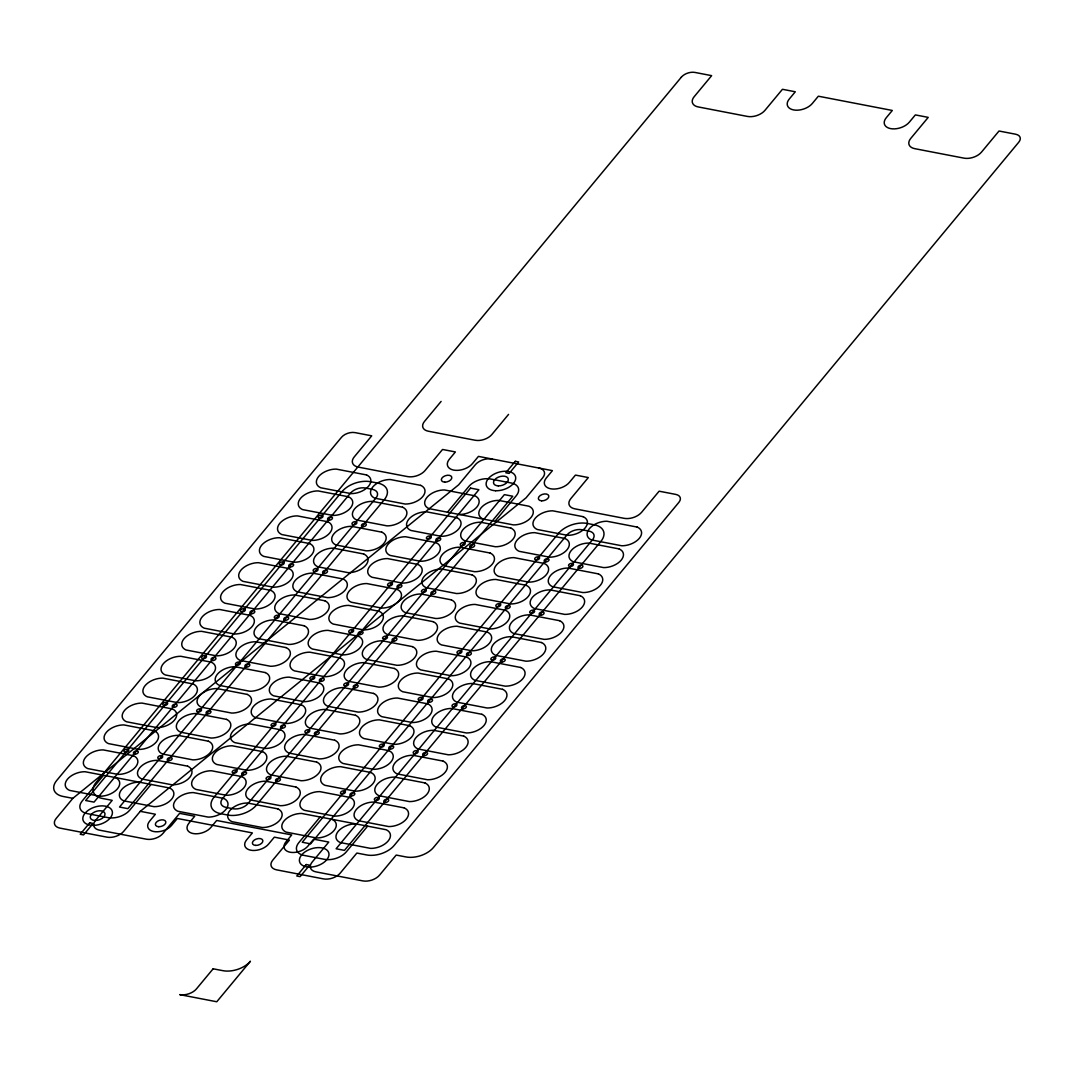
<?xml version="1.0" encoding="UTF-8"?>
<svg xmlns="http://www.w3.org/2000/svg" width="1074" height="1074" viewBox="0 0 1074 1074"><rect width="100%" height="100%" fill="white"/><g stroke="black" fill="none" stroke-linecap="round" stroke-linejoin="round"><path stroke-width="1.5" d="M491.999 459.001A12.499 7.384 -17.6 0 0 475.299 464.76L458.625 484.83L72.857 798.331L56.197 818.415A12.499 7.384 -17.6 0 0 60.063 828.135L106.93 837.156A12.499 7.384 -17.6 0 0 123.631 831.41L140.291 811.326L526.059 497.826L542.719 477.742A12.499 7.384 -17.6 0 0 538.853 468.022M103.547 775.28L82.228 800.962A16.285 9.626 -17.6 0 0 87.263 813.622L107.977 817.623A16.285 9.626 -17.6 0 0 129.753 810.118L151.058 784.436M441.105 401.421L424.445 421.491A12.499 7.384 -17.6 0 0 428.311 431.211L475.164 440.246A12.499 7.384 -17.6 0 0 491.879 434.487L508.539 414.403M447.469 512.191L468.788 486.509A16.285 9.626 -17.6 0 1 490.549 479.004L511.278 483.005A16.285 9.626 -17.6 0 1 516.299 495.664L494.993 521.346M320.106 817.005L298.8 842.687A16.285 9.626 -17.6 0 0 303.835 855.36L324.549 859.348A16.285 9.626 -17.6 0 0 346.325 851.843L367.63 826.161M72.857 798.331L63.057 796.452A20.554 12.136 -17.6 0 1 56.721 780.462L341.492 437.306A10.176 6.014 -17.6 0 1 355.091 432.621L371.738 435.829L354.245 456.906A13.13 7.746 -17.6 0 0 358.3 467.109L407.502 476.588A13.13 7.746 -17.6 0 0 425.049 470.546L442.542 449.469L455.403 451.939L449.375 459.216A14.016 8.27 -17.6 0 0 453.698 470.103A14.016 8.27 -17.6 0 0 472.412 463.646L478.454 456.383L552.412 470.64L546.371 477.903A14.016 8.27 -17.6 0 0 550.707 488.791A14.016 8.27 -17.6 0 0 569.421 482.347L575.449 475.084L588.31 477.554L570.818 498.631A13.13 7.746 -17.6 0 0 574.872 508.834L624.075 518.326A13.13 7.746 -17.6 0 0 641.621 512.271L659.114 491.194L675.761 494.402A10.176 6.014 -17.6 0 1 678.902 502.323L394.131 845.48A20.554 12.136 -17.6 0 1 366.664 854.944L356.863 853.051L340.203 873.135A12.499 7.384 -17.6 0 1 323.489 878.894L276.636 869.859A12.499 7.384 -17.6 0 1 272.769 860.14L289.43 840.069L274.34 837.156L268.594 844.07A13.344 7.88 -17.6 0 1 250.766 850.219A13.344 7.88 -17.6 0 1 246.644 839.841L252.39 832.927L177.331 818.469L171.585 825.382A13.344 7.88 -17.6 0 1 153.757 831.531A13.344 7.88 -17.6 0 1 149.635 821.154L155.381 814.24L140.291 811.326M355.789 823.879A15.492 9.156 -17.6 0 0 338.216 831.33A15.492 9.156 -17.6 0 0 340.297 842.553L370.597 848.393A15.492 9.156 -17.6 0 0 388.17 840.955A15.492 9.156 -17.6 0 0 386.103 829.719L301.646 813.448A15.492 9.156 -17.6 0 0 284.073 820.898A15.492 9.156 -17.6 0 0 286.154 832.122L316.454 837.962A15.492 9.156 -17.6 0 0 334.027 830.511A15.492 9.156 -17.6 0 0 331.96 819.287M483.152 519.064A15.492 9.156 -17.6 0 1 481.071 507.841A15.492 9.156 -17.6 0 1 498.645 500.39L528.958 506.23A15.492 9.156 -17.6 0 1 531.026 517.467A15.492 9.156 -17.6 0 1 513.453 524.904L429.009 508.633A15.492 9.156 -17.6 0 1 426.928 497.41A15.492 9.156 -17.6 0 1 444.502 489.959L474.815 495.799A15.492 9.156 -17.6 0 1 476.883 507.022A15.492 9.156 -17.6 0 1 459.31 514.473M139.217 782.154A15.492 9.156 -17.6 0 0 121.644 789.591A15.492 9.156 -17.6 0 0 123.725 800.828L154.038 806.668A15.492 9.156 -17.6 0 0 171.598 799.217A15.492 9.156 -17.6 0 0 169.531 787.994L85.074 771.723A15.492 9.156 -17.6 0 0 67.501 779.16A15.492 9.156 -17.6 0 0 69.582 790.397L99.895 796.237A15.492 9.156 -17.6 0 0 117.455 788.786A15.492 9.156 -17.6 0 0 115.388 777.563M681.386 77.127L96.056 782.463A20.554 12.136 -17.6 0 0 102.406 798.452L112.206 800.345L95.532 820.415A12.499 7.384 -17.6 0 0 99.399 830.135L146.265 839.17A12.499 7.384 -17.6 0 0 162.966 833.411L179.627 813.34L194.716 816.24L188.97 823.167A13.344 7.88 -17.6 0 0 193.092 833.531A13.344 7.88 -17.6 0 0 210.934 827.396L216.666 820.469L291.725 834.928L285.979 841.855A13.344 7.88 -17.6 0 0 290.101 852.232A13.344 7.88 -17.6 0 0 307.929 846.084L313.675 839.156L328.765 842.07L312.104 862.154A12.499 7.384 -17.6 0 0 315.971 871.873L362.837 880.895A12.499 7.384 -17.6 0 0 379.538 875.135L396.199 855.065L405.999 856.945A20.554 12.136 -17.6 0 0 433.466 847.48L1018.81 142.144A10.176 6.014 -17.6 0 0 1015.668 134.223L999.008 131.015L981.515 152.092A13.13 7.746 -17.6 0 1 963.982 158.147L914.779 148.668A13.13 7.746 -17.6 0 1 910.725 138.452L928.218 117.375L915.357 114.905L909.329 122.168A14.016 8.27 -17.6 0 1 890.601 128.612A14.016 8.27 -17.6 0 1 886.278 117.724L892.306 110.461L818.348 96.204L812.32 103.48A14.016 8.27 -17.6 0 1 793.592 109.924A14.016 8.27 -17.6 0 1 789.269 99.036L795.297 91.773L782.449 89.29L764.943 110.367A13.13 7.746 -17.6 0 1 747.41 116.422L698.207 106.93A13.13 7.746 -17.6 0 1 694.153 96.727L711.646 75.65L694.999 72.441A10.176 6.014 -17.6 0 0 681.386 77.127M342.056 491.556L85.665 800.519L94.042 802.13L350.433 493.167A11.196 6.619 -17.6 0 1 365.402 488.012L372.463 489.368A11.196 6.619 -17.6 0 1 375.927 498.081L119.523 807.044L127.9 808.655L384.291 499.692A21.386 12.633 -17.6 0 0 377.699 483.072L370.624 481.716A21.386 12.633 -17.6 0 0 342.056 491.556M89.719 822.805L80.201 834.27L83.557 834.914L93.062 823.449L89.719 822.805M470.533 488.106L214.129 797.056A21.386 12.633 -17.6 0 0 220.734 813.689L227.795 815.045A21.386 12.633 -17.6 0 0 256.364 805.205L512.768 496.242L504.391 494.631L247.987 803.58A11.196 6.619 -17.6 0 1 233.031 808.749L225.956 807.38A11.196 6.619 -17.6 0 1 222.506 798.68L478.897 489.717L470.533 488.106M515.305 461.31L505.8 472.775L509.143 473.419L518.661 461.954L515.305 461.31M558.628 533.281L302.237 842.244L310.601 843.855L567.005 534.892A11.196 6.619 -17.6 0 1 581.974 529.737L589.035 531.106A11.196 6.619 -17.6 0 1 592.486 539.806L336.095 848.769L344.472 850.38L600.863 541.417A21.386 12.633 -17.6 0 0 594.258 524.797L587.196 523.441A21.386 12.633 -17.6 0 0 558.628 533.281M213.135 968.802L196.475 988.872A12.499 7.384 -17.6 0 1 179.774 994.631L216.773 1001.76L250.417 961.217A20.554 12.136 -17.6 0 1 222.936 970.681L213.135 968.802M306.291 864.543L296.773 875.995L300.116 876.639L309.634 865.188L306.291 864.543M366.529 474.936L336.216 469.096A15.492 9.156 -17.6 0 0 318.642 476.534A15.492 9.156 -17.6 0 0 320.723 487.771L351.023 493.61A15.492 9.156 -17.6 0 0 368.597 486.16A15.492 9.156 -17.6 0 0 366.529 474.936M420.672 485.367L390.359 479.528A15.492 9.156 -17.6 0 0 372.785 486.965A15.492 9.156 -17.6 0 0 374.866 498.202L405.167 504.042A15.492 9.156 -17.6 0 0 422.74 496.591A15.492 9.156 -17.6 0 0 420.672 485.367M583.088 516.661L552.788 510.821A15.492 9.156 -17.6 0 0 535.214 518.272A15.492 9.156 -17.6 0 0 537.295 529.495L567.596 535.335A15.492 9.156 -17.6 0 0 585.169 527.898A15.492 9.156 -17.6 0 0 583.088 516.661M637.231 527.092L606.931 521.252A15.492 9.156 -17.6 0 0 589.357 528.703A15.492 9.156 -17.6 0 0 591.438 539.927L621.739 545.767A15.492 9.156 -17.6 0 0 639.312 538.329A15.492 9.156 -17.6 0 0 637.231 527.092M348.419 496.765L318.105 490.925A15.492 9.156 -17.6 0 0 300.532 498.363A15.492 9.156 -17.6 0 0 302.613 509.6L332.913 515.426A15.492 9.156 -17.6 0 0 350.486 507.989A15.492 9.156 -17.6 0 0 348.419 496.765M402.562 507.197L372.248 501.357A15.492 9.156 -17.6 0 0 354.675 508.794A15.492 9.156 -17.6 0 0 356.756 520.031L387.056 525.871A15.492 9.156 -17.6 0 0 404.629 518.42A15.492 9.156 -17.6 0 0 402.562 507.197M456.705 517.628L426.391 511.788A15.492 9.156 -17.6 0 0 408.818 519.225A15.492 9.156 -17.6 0 0 410.899 530.462L441.199 536.302A15.492 9.156 -17.6 0 0 458.773 528.851A15.492 9.156 -17.6 0 0 456.705 517.628M510.835 528.059L480.534 522.219A15.492 9.156 -17.6 0 0 462.961 529.657A15.492 9.156 -17.6 0 0 465.042 540.893L495.342 546.733A15.492 9.156 -17.6 0 0 512.916 539.282A15.492 9.156 -17.6 0 0 510.835 528.059M564.978 538.49L534.677 532.65A15.492 9.156 -17.6 0 0 517.104 540.088A15.492 9.156 -17.6 0 0 519.185 551.324L549.485 557.164A15.492 9.156 -17.6 0 0 567.059 549.713A15.492 9.156 -17.6 0 0 564.978 538.49M619.121 548.921L588.821 543.082A15.492 9.156 -17.6 0 0 571.247 550.519A15.492 9.156 -17.6 0 0 573.315 561.756L603.628 567.596A15.492 9.156 -17.6 0 0 621.202 560.145A15.492 9.156 -17.6 0 0 619.121 548.921M327.691 521.736L297.377 515.896A15.492 9.156 -17.6 0 0 279.804 523.333A15.492 9.156 -17.6 0 0 281.885 534.57L312.185 540.41A15.492 9.156 -17.6 0 0 329.758 532.959A15.492 9.156 -17.6 0 0 327.691 521.736M381.834 532.167L351.52 526.327A15.492 9.156 -17.6 0 0 333.947 533.778A15.492 9.156 -17.6 0 0 336.028 545.001L366.328 550.841A15.492 9.156 -17.6 0 0 383.901 543.39A15.492 9.156 -17.6 0 0 381.834 532.167M435.977 542.598L405.663 536.758A15.492 9.156 -17.6 0 0 388.09 544.209A15.492 9.156 -17.6 0 0 390.171 555.433L420.471 561.272A15.492 9.156 -17.6 0 0 438.044 553.835A15.492 9.156 -17.6 0 0 435.977 542.598M490.12 553.029L459.806 547.19A15.492 9.156 -17.6 0 0 442.233 554.64A15.492 9.156 -17.6 0 0 444.314 565.864L474.614 571.704A15.492 9.156 -17.6 0 0 492.187 564.266A15.492 9.156 -17.6 0 0 490.12 553.029M544.263 563.461L513.949 557.621A15.492 9.156 -17.6 0 0 496.376 565.072A15.492 9.156 -17.6 0 0 498.457 576.295L528.757 582.135A15.492 9.156 -17.6 0 0 546.33 574.697A15.492 9.156 -17.6 0 0 544.263 563.461M598.393 573.892L568.092 568.052A15.492 9.156 -17.6 0 0 550.519 575.503A15.492 9.156 -17.6 0 0 552.6 586.726L582.9 592.566A15.492 9.156 -17.6 0 0 600.473 585.129A15.492 9.156 -17.6 0 0 598.393 573.892M309.58 543.565L279.267 537.725A15.492 9.156 -17.6 0 0 261.694 545.162A15.492 9.156 -17.6 0 0 263.774 556.399L294.075 562.239A15.492 9.156 -17.6 0 0 311.648 554.788A15.492 9.156 -17.6 0 0 309.58 543.565M363.724 553.996L333.41 548.156A15.492 9.156 -17.6 0 0 315.837 555.594A15.492 9.156 -17.6 0 0 317.917 566.83L348.218 572.67A15.492 9.156 -17.6 0 0 365.791 565.219A15.492 9.156 -17.6 0 0 363.724 553.996M417.867 564.427L387.553 558.587A15.492 9.156 -17.6 0 0 369.98 566.025A15.492 9.156 -17.6 0 0 372.06 577.262L402.361 583.101A15.492 9.156 -17.6 0 0 419.934 575.651A15.492 9.156 -17.6 0 0 417.867 564.427M472.01 574.859L441.696 569.019A15.492 9.156 -17.6 0 0 424.123 576.456A15.492 9.156 -17.6 0 0 426.203 587.693L456.504 593.533A15.492 9.156 -17.6 0 0 474.077 586.082A15.492 9.156 -17.6 0 0 472.01 574.859M526.139 585.29L495.839 579.45A15.492 9.156 -17.6 0 0 478.266 586.887A15.492 9.156 -17.6 0 0 480.347 598.124L510.647 603.964A15.492 9.156 -17.6 0 0 528.22 596.513A15.492 9.156 -17.6 0 0 526.139 585.29M580.282 595.721L549.982 589.881A15.492 9.156 -17.6 0 0 532.409 597.319A15.492 9.156 -17.6 0 0 534.49 608.555L564.79 614.395A15.492 9.156 -17.6 0 0 582.363 606.944A15.492 9.156 -17.6 0 0 580.282 595.721M288.852 568.535L258.539 562.695A15.492 9.156 -17.6 0 0 240.965 570.133A15.492 9.156 -17.6 0 0 243.046 581.37L273.346 587.209A15.492 9.156 -17.6 0 0 290.92 579.759A15.492 9.156 -17.6 0 0 288.852 568.535M342.995 578.967L312.682 573.127A15.492 9.156 -17.6 0 0 295.108 580.578A15.492 9.156 -17.6 0 0 297.189 591.801L327.489 597.641A15.492 9.156 -17.6 0 0 345.063 590.203A15.492 9.156 -17.6 0 0 342.995 578.967M397.138 589.398L366.825 583.558A15.492 9.156 -17.6 0 0 349.251 591.009A15.492 9.156 -17.6 0 0 351.332 602.232L381.632 608.072A15.492 9.156 -17.6 0 0 399.206 600.635A15.492 9.156 -17.6 0 0 397.138 589.398M451.281 599.829L420.968 593.989A15.492 9.156 -17.6 0 0 403.394 601.44A15.492 9.156 -17.6 0 0 405.475 612.663L435.776 618.503A15.492 9.156 -17.6 0 0 453.349 611.066A15.492 9.156 -17.6 0 0 451.281 599.829M505.424 610.26L475.111 604.42A15.492 9.156 -17.6 0 0 457.537 611.871A15.492 9.156 -17.6 0 0 459.618 623.095L489.919 628.934A15.492 9.156 -17.6 0 0 507.492 621.497A15.492 9.156 -17.6 0 0 505.424 610.26M559.567 620.691L529.254 614.852A15.492 9.156 -17.6 0 0 511.68 622.302A15.492 9.156 -17.6 0 0 513.761 633.526L544.062 639.366A15.492 9.156 -17.6 0 0 561.635 631.928A15.492 9.156 -17.6 0 0 559.567 620.691M270.742 590.364L240.428 584.524A15.492 9.156 -17.6 0 0 222.855 591.962A15.492 9.156 -17.6 0 0 224.936 603.199L255.236 609.039A15.492 9.156 -17.6 0 0 272.809 601.588A15.492 9.156 -17.6 0 0 270.742 590.364M324.885 600.796L294.571 594.956A15.492 9.156 -17.6 0 0 276.998 602.393A15.492 9.156 -17.6 0 0 279.079 613.63L309.379 619.47A15.492 9.156 -17.6 0 0 326.952 612.019A15.492 9.156 -17.6 0 0 324.885 600.796M379.028 611.227L348.714 605.387A15.492 9.156 -17.6 0 0 331.141 612.824A15.492 9.156 -17.6 0 0 333.222 624.061L363.522 629.901A15.492 9.156 -17.6 0 0 381.095 622.45A15.492 9.156 -17.6 0 0 379.028 611.227M433.171 621.658L402.857 615.818A15.492 9.156 -17.6 0 0 385.284 623.256A15.492 9.156 -17.6 0 0 387.365 634.492L417.665 640.332A15.492 9.156 -17.6 0 0 435.238 632.881A15.492 9.156 -17.6 0 0 433.171 621.658M487.314 632.089L457 626.249A15.492 9.156 -17.6 0 0 439.427 633.687A15.492 9.156 -17.6 0 0 441.508 644.924L471.808 650.763A15.492 9.156 -17.6 0 0 489.382 643.313A15.492 9.156 -17.6 0 0 487.314 632.089M541.444 642.521L511.143 636.681A15.492 9.156 -17.6 0 0 493.57 644.118A15.492 9.156 -17.6 0 0 495.651 655.355L525.951 661.195A15.492 9.156 -17.6 0 0 543.525 653.744A15.492 9.156 -17.6 0 0 541.444 642.521M250.014 615.335L219.7 609.495A15.492 9.156 -17.6 0 0 202.127 616.946A15.492 9.156 -17.6 0 0 204.208 628.169L234.521 634.009A15.492 9.156 -17.6 0 0 252.081 626.558A15.492 9.156 -17.6 0 0 250.014 615.335M304.157 625.766L273.843 619.926A15.492 9.156 -17.6 0 0 256.27 627.377A15.492 9.156 -17.6 0 0 258.351 638.6L288.651 644.44A15.492 9.156 -17.6 0 0 306.224 637.003A15.492 9.156 -17.6 0 0 304.157 625.766M358.3 636.197L327.986 630.357A15.492 9.156 -17.6 0 0 310.413 637.808A15.492 9.156 -17.6 0 0 312.494 649.032L342.794 654.872A15.492 9.156 -17.6 0 0 360.367 647.434A15.492 9.156 -17.6 0 0 358.3 636.197M412.443 646.629L382.129 640.789A15.492 9.156 -17.6 0 0 364.556 648.24A15.492 9.156 -17.6 0 0 366.637 659.463L396.937 665.303A15.492 9.156 -17.6 0 0 414.51 657.865A15.492 9.156 -17.6 0 0 412.443 646.629M466.586 657.06L436.272 651.22A15.492 9.156 -17.6 0 0 418.699 658.671A15.492 9.156 -17.6 0 0 420.78 669.894L451.08 675.734A15.492 9.156 -17.6 0 0 468.653 668.297A15.492 9.156 -17.6 0 0 466.586 657.06M520.729 667.491L490.415 661.651A15.492 9.156 -17.6 0 0 472.842 669.102A15.492 9.156 -17.6 0 0 474.923 680.325L505.223 686.165A15.492 9.156 -17.6 0 0 522.796 678.728A15.492 9.156 -17.6 0 0 520.729 667.491M231.903 637.164L201.59 631.324A15.492 9.156 -17.6 0 0 184.016 638.762A15.492 9.156 -17.6 0 0 186.097 649.998L216.398 655.838A15.492 9.156 -17.6 0 0 233.971 648.387A15.492 9.156 -17.6 0 0 231.903 637.164M286.046 647.595L255.733 641.755A15.492 9.156 -17.6 0 0 238.16 649.193A15.492 9.156 -17.6 0 0 240.24 660.429L270.541 666.269A15.492 9.156 -17.6 0 0 288.114 658.818A15.492 9.156 -17.6 0 0 286.046 647.595M340.19 658.026L309.876 652.187A15.492 9.156 -17.6 0 0 292.303 659.624A15.492 9.156 -17.6 0 0 294.383 670.861L324.684 676.701A15.492 9.156 -17.6 0 0 342.257 669.25A15.492 9.156 -17.6 0 0 340.19 658.026M394.333 668.458L364.019 662.618A15.492 9.156 -17.6 0 0 346.446 670.055A15.492 9.156 -17.6 0 0 348.526 681.292L378.827 687.132A15.492 9.156 -17.6 0 0 396.4 679.681A15.492 9.156 -17.6 0 0 394.333 668.458M448.476 678.889L418.162 673.049A15.492 9.156 -17.6 0 0 400.589 680.486A15.492 9.156 -17.6 0 0 402.669 691.723L432.97 697.563A15.492 9.156 -17.6 0 0 450.543 690.112A15.492 9.156 -17.6 0 0 448.476 678.889M502.619 689.32L472.305 683.48A15.492 9.156 -17.6 0 0 454.732 690.918A15.492 9.156 -17.6 0 0 456.812 702.154L487.113 707.994A15.492 9.156 -17.6 0 0 504.686 700.543A15.492 9.156 -17.6 0 0 502.619 689.32M211.175 662.134L180.862 656.295A15.492 9.156 -17.6 0 0 163.288 663.745A15.492 9.156 -17.6 0 0 165.369 674.969L195.683 680.809A15.492 9.156 -17.6 0 0 213.243 673.371A15.492 9.156 -17.6 0 0 211.175 662.134M265.318 672.566L235.005 666.726A15.492 9.156 -17.6 0 0 217.431 674.177A15.492 9.156 -17.6 0 0 219.512 685.4L249.826 691.24A15.492 9.156 -17.6 0 0 267.386 683.802A15.492 9.156 -17.6 0 0 265.318 672.566M319.461 682.997L289.148 677.157A15.492 9.156 -17.6 0 0 271.574 684.608A15.492 9.156 -17.6 0 0 273.655 695.831L303.955 701.671A15.492 9.156 -17.6 0 0 321.529 694.234A15.492 9.156 -17.6 0 0 319.461 682.997M373.604 693.428L343.291 687.588A15.492 9.156 -17.6 0 0 325.717 695.039A15.492 9.156 -17.6 0 0 327.798 706.262L358.098 712.102A15.492 9.156 -17.6 0 0 375.672 704.665A15.492 9.156 -17.6 0 0 373.604 693.428M427.747 703.859L397.434 698.019A15.492 9.156 -17.6 0 0 379.86 705.47A15.492 9.156 -17.6 0 0 381.941 716.694L412.241 722.534A15.492 9.156 -17.6 0 0 429.815 715.096A15.492 9.156 -17.6 0 0 427.747 703.859M481.89 714.291L451.577 708.451A15.492 9.156 -17.6 0 0 434.003 715.902A15.492 9.156 -17.6 0 0 436.084 727.125L466.385 732.965A15.492 9.156 -17.6 0 0 483.958 725.527A15.492 9.156 -17.6 0 0 481.89 714.291M193.065 683.963L162.751 678.124A15.492 9.156 -17.6 0 0 145.178 685.561A15.492 9.156 -17.6 0 0 147.259 696.798L177.572 702.638A15.492 9.156 -17.6 0 0 195.132 695.187A15.492 9.156 -17.6 0 0 193.065 683.963M247.208 694.395L216.894 688.555A15.492 9.156 -17.6 0 0 199.321 695.992A15.492 9.156 -17.6 0 0 201.402 707.229L231.702 713.069A15.492 9.156 -17.6 0 0 249.275 705.618A15.492 9.156 -17.6 0 0 247.208 694.395M301.351 704.826L271.037 698.986A15.492 9.156 -17.6 0 0 253.464 706.424A15.492 9.156 -17.6 0 0 255.545 717.66L285.845 723.5A15.492 9.156 -17.6 0 0 303.418 716.049A15.492 9.156 -17.6 0 0 301.351 704.826M355.494 715.257L325.18 709.417A15.492 9.156 -17.6 0 0 307.607 716.855A15.492 9.156 -17.6 0 0 309.688 728.091L339.988 733.931A15.492 9.156 -17.6 0 0 357.561 726.48A15.492 9.156 -17.6 0 0 355.494 715.257M409.637 725.688L379.323 719.849A15.492 9.156 -17.6 0 0 361.75 727.286A15.492 9.156 -17.6 0 0 363.831 738.523L394.131 744.363A15.492 9.156 -17.6 0 0 411.704 736.912A15.492 9.156 -17.6 0 0 409.637 725.688M463.78 736.12L433.466 730.28A15.492 9.156 -17.6 0 0 415.893 737.731A15.492 9.156 -17.6 0 0 417.974 748.954L448.274 754.794A15.492 9.156 -17.6 0 0 465.848 747.343A15.492 9.156 -17.6 0 0 463.78 736.12M172.337 708.934L142.023 703.094A15.492 9.156 -17.6 0 0 124.45 710.545A15.492 9.156 -17.6 0 0 126.531 721.768L156.844 727.608A15.492 9.156 -17.6 0 0 174.404 720.171A15.492 9.156 -17.6 0 0 172.337 708.934M226.48 719.365L196.166 713.525A15.492 9.156 -17.6 0 0 178.593 720.976A15.492 9.156 -17.6 0 0 180.674 732.199L210.987 738.039A15.492 9.156 -17.6 0 0 228.547 730.602A15.492 9.156 -17.6 0 0 226.48 719.365M280.623 729.796L250.309 723.957A15.492 9.156 -17.6 0 0 232.736 731.407A15.492 9.156 -17.6 0 0 234.817 742.631L265.13 748.471A15.492 9.156 -17.6 0 0 282.69 741.033A15.492 9.156 -17.6 0 0 280.623 729.796M334.766 740.228L304.452 734.388A15.492 9.156 -17.6 0 0 286.879 741.839A15.492 9.156 -17.6 0 0 288.96 753.062L319.26 758.902A15.492 9.156 -17.6 0 0 336.833 751.464A15.492 9.156 -17.6 0 0 334.766 740.228M388.909 750.659L358.595 744.819A15.492 9.156 -17.6 0 0 341.022 752.27A15.492 9.156 -17.6 0 0 343.103 763.493L373.403 769.333A15.492 9.156 -17.6 0 0 390.976 761.896A15.492 9.156 -17.6 0 0 388.909 750.659M443.052 761.09L412.738 755.25A15.492 9.156 -17.6 0 0 395.165 762.701A15.492 9.156 -17.6 0 0 397.246 773.924L427.546 779.764A15.492 9.156 -17.6 0 0 445.119 772.327A15.492 9.156 -17.6 0 0 443.052 761.09M154.226 730.763L123.913 724.923A15.492 9.156 -17.6 0 0 106.339 732.361A15.492 9.156 -17.6 0 0 108.42 743.597L138.734 749.437A15.492 9.156 -17.6 0 0 156.294 741.986A15.492 9.156 -17.6 0 0 154.226 730.763M208.369 741.194L178.056 735.354A15.492 9.156 -17.6 0 0 160.482 742.792A15.492 9.156 -17.6 0 0 162.563 754.029L192.877 759.868A15.492 9.156 -17.6 0 0 210.437 752.418A15.492 9.156 -17.6 0 0 208.369 741.194M262.512 751.625L232.199 745.786A15.492 9.156 -17.6 0 0 214.625 753.223A15.492 9.156 -17.6 0 0 216.706 764.46L247.007 770.3A15.492 9.156 -17.6 0 0 264.58 762.849A15.492 9.156 -17.6 0 0 262.512 751.625M316.655 762.057L286.342 756.217A15.492 9.156 -17.6 0 0 268.769 763.654A15.492 9.156 -17.6 0 0 270.849 774.891L301.15 780.731A15.492 9.156 -17.6 0 0 318.723 773.28A15.492 9.156 -17.6 0 0 316.655 762.057M370.798 772.488L340.485 766.648A15.492 9.156 -17.6 0 0 322.912 774.086A15.492 9.156 -17.6 0 0 324.992 785.322L355.293 791.162A15.492 9.156 -17.6 0 0 372.866 783.711A15.492 9.156 -17.6 0 0 370.798 772.488M424.942 782.919L394.628 777.079A15.492 9.156 -17.6 0 0 377.055 784.53A15.492 9.156 -17.6 0 0 379.135 795.753L409.436 801.593A15.492 9.156 -17.6 0 0 427.009 794.156A15.492 9.156 -17.6 0 0 424.942 782.919M133.498 755.734L103.185 749.894A15.492 9.156 -17.6 0 0 85.611 757.345A15.492 9.156 -17.6 0 0 87.692 768.568L118.006 774.408A15.492 9.156 -17.6 0 0 135.579 766.97A15.492 9.156 -17.6 0 0 133.498 755.734M187.641 766.165L157.328 760.325A15.492 9.156 -17.6 0 0 139.754 767.776A15.492 9.156 -17.6 0 0 141.835 778.999L172.149 784.839A15.492 9.156 -17.6 0 0 189.709 777.401A15.492 9.156 -17.6 0 0 187.641 766.165M241.784 776.596L211.471 770.756A15.492 9.156 -17.6 0 0 193.897 778.207A15.492 9.156 -17.6 0 0 195.978 789.43L226.292 795.27A15.492 9.156 -17.6 0 0 243.852 787.833A15.492 9.156 -17.6 0 0 241.784 776.596M295.927 787.027L265.614 781.187A15.492 9.156 -17.6 0 0 248.04 788.638A15.492 9.156 -17.6 0 0 250.121 799.861L280.435 805.701A15.492 9.156 -17.6 0 0 297.995 798.264A15.492 9.156 -17.6 0 0 295.927 787.027M350.07 797.458L319.757 791.619A15.492 9.156 -17.6 0 0 302.183 799.069A15.492 9.156 -17.6 0 0 304.264 810.293L334.564 816.133A15.492 9.156 -17.6 0 0 352.138 808.695A15.492 9.156 -17.6 0 0 350.07 797.458M404.213 807.89L373.9 802.05A15.492 9.156 -17.6 0 0 356.326 809.501A15.492 9.156 -17.6 0 0 358.407 820.724L388.707 826.564A15.492 9.156 -17.6 0 0 406.281 819.126A15.492 9.156 -17.6 0 0 404.213 807.89M223.674 798.425L193.36 792.585A15.492 9.156 -17.6 0 0 175.787 800.023A15.492 9.156 -17.6 0 0 177.868 811.259L208.168 817.099A15.492 9.156 -17.6 0 0 225.741 809.648A15.492 9.156 -17.6 0 0 223.674 798.425M277.817 808.856L247.503 803.016A15.492 9.156 -17.6 0 0 229.93 810.454A15.492 9.156 -17.6 0 0 232.011 821.691L262.311 827.53A15.492 9.156 -17.6 0 0 279.884 820.08A15.492 9.156 -17.6 0 0 277.817 808.856M579.571 568.401A2.551 1.504 -17.6 0 0 582.9 566.052A2.551 1.504 -17.6 0 0 578.899 565.891A2.551 1.504 -17.6 0 0 579.571 568.401M570.093 566.575A2.551 1.504 -17.6 0 0 573.422 564.226A2.551 1.504 -17.6 0 0 569.435 564.065A2.551 1.504 -17.6 0 0 570.093 566.575M540.732 615.201A2.551 1.504 -17.6 0 0 544.062 612.851A2.551 1.504 -17.6 0 0 540.061 612.69A2.551 1.504 -17.6 0 0 540.732 615.201M531.254 613.388A2.551 1.504 -17.6 0 0 534.583 611.025A2.551 1.504 -17.6 0 0 530.596 610.864A2.551 1.504 -17.6 0 0 531.254 613.388M501.894 662A2.551 1.504 -17.6 0 0 505.223 659.651A2.551 1.504 -17.6 0 0 501.236 659.49A2.551 1.504 -17.6 0 0 501.894 662M492.416 660.188A2.551 1.504 -17.6 0 0 495.745 657.825A2.551 1.504 -17.6 0 0 491.758 657.664A2.551 1.504 -17.6 0 0 492.416 660.188M463.055 708.813A2.551 1.504 -17.6 0 0 466.385 706.45A2.551 1.504 -17.6 0 0 462.397 706.289A2.551 1.504 -17.6 0 0 463.055 708.813M453.577 706.987A2.551 1.504 -17.6 0 0 456.906 704.625A2.551 1.504 -17.6 0 0 452.919 704.463A2.551 1.504 -17.6 0 0 453.577 706.987M424.217 755.613A2.551 1.504 -17.6 0 0 427.546 753.25A2.551 1.504 -17.6 0 0 423.559 753.089A2.551 1.504 -17.6 0 0 424.217 755.613M414.739 753.787A2.551 1.504 -17.6 0 0 418.068 751.438A2.551 1.504 -17.6 0 0 414.081 751.263A2.551 1.504 -17.6 0 0 414.739 753.787M385.378 802.412A2.551 1.504 -17.6 0 0 388.707 800.063A2.551 1.504 -17.6 0 0 384.72 799.888A2.551 1.504 -17.6 0 0 385.378 802.412M375.913 800.586A2.551 1.504 -17.6 0 0 379.229 798.237A2.551 1.504 -17.6 0 0 375.242 798.063A2.551 1.504 -17.6 0 0 375.913 800.586M545.699 561.877A2.551 1.504 -17.6 0 0 549.029 559.527A2.551 1.504 -17.6 0 0 545.042 559.366A2.551 1.504 -17.6 0 0 545.699 561.877M536.235 560.051A2.551 1.504 -17.6 0 0 539.564 557.701A2.551 1.504 -17.6 0 0 535.577 557.54A2.551 1.504 -17.6 0 0 536.235 560.051M506.874 608.676A2.551 1.504 -17.6 0 0 510.19 606.327A2.551 1.504 -17.6 0 0 506.203 606.166A2.551 1.504 -17.6 0 0 506.874 608.676M497.396 606.864A2.551 1.504 -17.6 0 0 500.726 604.501A2.551 1.504 -17.6 0 0 496.738 604.34A2.551 1.504 -17.6 0 0 497.396 606.864M468.036 655.476A2.551 1.504 -17.6 0 0 471.352 653.126A2.551 1.504 -17.6 0 0 467.365 652.965A2.551 1.504 -17.6 0 0 468.036 655.476M458.558 653.663A2.551 1.504 -17.6 0 0 461.887 651.3A2.551 1.504 -17.6 0 0 457.9 651.139A2.551 1.504 -17.6 0 0 458.558 653.663M429.197 702.289A2.551 1.504 -17.6 0 0 432.513 699.926A2.551 1.504 -17.6 0 0 428.526 699.765A2.551 1.504 -17.6 0 0 429.197 702.289M419.719 700.463A2.551 1.504 -17.6 0 0 423.049 698.1A2.551 1.504 -17.6 0 0 419.061 697.939A2.551 1.504 -17.6 0 0 419.719 700.463M390.359 749.088A2.551 1.504 -17.6 0 0 393.675 746.725A2.551 1.504 -17.6 0 0 389.687 746.564A2.551 1.504 -17.6 0 0 390.359 749.088M380.881 747.262A2.551 1.504 -17.6 0 0 384.21 744.913A2.551 1.504 -17.6 0 0 380.223 744.738A2.551 1.504 -17.6 0 0 380.881 747.262M342.042 794.062A2.551 1.504 -17.6 0 0 345.372 791.713A2.551 1.504 -17.6 0 0 341.384 791.538A2.551 1.504 -17.6 0 0 342.042 794.062M351.52 795.888A2.551 1.504 -17.6 0 0 354.836 793.538A2.551 1.504 -17.6 0 0 350.849 793.364A2.551 1.504 -17.6 0 0 351.52 795.888M471.285 547.539A2.551 1.504 -17.6 0 0 474.614 545.189A2.551 1.504 -17.6 0 0 470.627 545.028A2.551 1.504 -17.6 0 0 471.285 547.539M461.807 545.713A2.551 1.504 -17.6 0 0 465.136 543.363A2.551 1.504 -17.6 0 0 461.149 543.202A2.551 1.504 -17.6 0 0 461.807 545.713M432.446 594.338A2.551 1.504 -17.6 0 0 435.776 591.989A2.551 1.504 -17.6 0 0 431.788 591.828A2.551 1.504 -17.6 0 0 432.446 594.338M422.968 592.512A2.551 1.504 -17.6 0 0 426.297 590.163A2.551 1.504 -17.6 0 0 422.31 590.002A2.551 1.504 -17.6 0 0 422.968 592.512M393.608 641.138A2.551 1.504 -17.6 0 0 396.937 638.788A2.551 1.504 -17.6 0 0 392.95 638.627A2.551 1.504 -17.6 0 0 393.608 641.138M384.13 639.312A2.551 1.504 -17.6 0 0 387.459 636.963A2.551 1.504 -17.6 0 0 383.472 636.801A2.551 1.504 -17.6 0 0 384.13 639.312M354.769 687.937A2.551 1.504 -17.6 0 0 358.098 685.588A2.551 1.504 -17.6 0 0 354.111 685.427A2.551 1.504 -17.6 0 0 354.769 687.937M345.304 686.111A2.551 1.504 -17.6 0 0 348.62 683.762A2.551 1.504 -17.6 0 0 344.633 683.601A2.551 1.504 -17.6 0 0 345.304 686.111M315.931 734.737A2.551 1.504 -17.6 0 0 319.26 732.387A2.551 1.504 -17.6 0 0 315.273 732.226A2.551 1.504 -17.6 0 0 315.931 734.737M306.466 732.924A2.551 1.504 -17.6 0 0 309.782 730.562A2.551 1.504 -17.6 0 0 305.795 730.401A2.551 1.504 -17.6 0 0 306.466 732.924M277.092 781.536A2.551 1.504 -17.6 0 0 280.421 779.187A2.551 1.504 -17.6 0 0 276.434 779.026A2.551 1.504 -17.6 0 0 277.092 781.536M267.627 779.724A2.551 1.504 -17.6 0 0 270.943 777.361A2.551 1.504 -17.6 0 0 266.956 777.2A2.551 1.504 -17.6 0 0 267.627 779.724M437.427 541.014A2.551 1.504 -17.6 0 0 440.743 538.665A2.551 1.504 -17.6 0 0 436.756 538.504A2.551 1.504 -17.6 0 0 437.427 541.014M427.949 539.188A2.551 1.504 -17.6 0 0 431.278 536.839A2.551 1.504 -17.6 0 0 427.291 536.678A2.551 1.504 -17.6 0 0 427.949 539.188M398.588 587.814A2.551 1.504 -17.6 0 0 401.904 585.464A2.551 1.504 -17.6 0 0 397.917 585.303A2.551 1.504 -17.6 0 0 398.588 587.814M389.11 585.988A2.551 1.504 -17.6 0 0 392.44 583.638A2.551 1.504 -17.6 0 0 388.452 583.477A2.551 1.504 -17.6 0 0 389.11 585.988M359.75 634.613A2.551 1.504 -17.6 0 0 363.066 632.264A2.551 1.504 -17.6 0 0 359.078 632.103A2.551 1.504 -17.6 0 0 359.75 634.613M350.272 632.787A2.551 1.504 -17.6 0 0 353.601 630.438A2.551 1.504 -17.6 0 0 349.614 630.277A2.551 1.504 -17.6 0 0 350.272 632.787M320.911 681.413A2.551 1.504 -17.6 0 0 324.227 679.063A2.551 1.504 -17.6 0 0 320.24 678.902A2.551 1.504 -17.6 0 0 320.911 681.413M311.433 679.587A2.551 1.504 -17.6 0 0 314.763 677.238A2.551 1.504 -17.6 0 0 310.775 677.076A2.551 1.504 -17.6 0 0 311.433 679.587M282.073 728.212A2.551 1.504 -17.6 0 0 285.402 725.863A2.551 1.504 -17.6 0 0 281.401 725.702A2.551 1.504 -17.6 0 0 282.073 728.212M272.595 726.4A2.551 1.504 -17.6 0 0 275.924 724.037A2.551 1.504 -17.6 0 0 271.937 723.876A2.551 1.504 -17.6 0 0 272.595 726.4M233.756 773.199A2.551 1.504 -17.6 0 0 237.085 770.837A2.551 1.504 -17.6 0 0 233.098 770.676A2.551 1.504 -17.6 0 0 233.756 773.199M243.234 775.012A2.551 1.504 -17.6 0 0 246.564 772.662A2.551 1.504 -17.6 0 0 242.563 772.501A2.551 1.504 -17.6 0 0 243.234 775.012M362.999 526.676A2.551 1.504 -17.6 0 0 366.328 524.327A2.551 1.504 -17.6 0 0 362.341 524.152A2.551 1.504 -17.6 0 0 362.999 526.676M353.521 524.85A2.551 1.504 -17.6 0 0 356.85 522.501A2.551 1.504 -17.6 0 0 352.863 522.34A2.551 1.504 -17.6 0 0 353.521 524.85M324.16 573.476A2.551 1.504 -17.6 0 0 327.489 571.126A2.551 1.504 -17.6 0 0 323.502 570.952A2.551 1.504 -17.6 0 0 324.16 573.476M314.695 571.65A2.551 1.504 -17.6 0 0 318.011 569.301A2.551 1.504 -17.6 0 0 314.024 569.139A2.551 1.504 -17.6 0 0 314.695 571.65M285.322 620.275A2.551 1.504 -17.6 0 0 288.651 617.926A2.551 1.504 -17.6 0 0 284.664 617.765A2.551 1.504 -17.6 0 0 285.322 620.275M275.857 618.449A2.551 1.504 -17.6 0 0 279.173 616.1A2.551 1.504 -17.6 0 0 275.186 615.939A2.551 1.504 -17.6 0 0 275.857 618.449M246.483 667.075A2.551 1.504 -17.6 0 0 249.812 664.725A2.551 1.504 -17.6 0 0 245.825 664.564A2.551 1.504 -17.6 0 0 246.483 667.075M237.018 665.249A2.551 1.504 -17.6 0 0 240.334 662.9A2.551 1.504 -17.6 0 0 236.347 662.739A2.551 1.504 -17.6 0 0 237.018 665.249M207.644 713.874A2.551 1.504 -17.6 0 0 210.974 711.525A2.551 1.504 -17.6 0 0 206.987 711.364A2.551 1.504 -17.6 0 0 207.644 713.874M198.18 712.049A2.551 1.504 -17.6 0 0 201.496 709.699A2.551 1.504 -17.6 0 0 197.509 709.538A2.551 1.504 -17.6 0 0 198.18 712.049M168.806 760.674A2.551 1.504 -17.6 0 0 172.135 758.325A2.551 1.504 -17.6 0 0 168.148 758.163A2.551 1.504 -17.6 0 0 168.806 760.674M159.341 758.848A2.551 1.504 -17.6 0 0 162.657 756.499A2.551 1.504 -17.6 0 0 158.67 756.338A2.551 1.504 -17.6 0 0 159.341 758.848M329.141 520.152A2.551 1.504 -17.6 0 0 332.457 517.802A2.551 1.504 -17.6 0 0 328.469 517.628A2.551 1.504 -17.6 0 0 329.141 520.152M319.663 518.326A2.551 1.504 -17.6 0 0 322.992 515.976A2.551 1.504 -17.6 0 0 319.005 515.815A2.551 1.504 -17.6 0 0 319.663 518.326M290.302 566.951A2.551 1.504 -17.6 0 0 293.618 564.602A2.551 1.504 -17.6 0 0 289.631 564.427A2.551 1.504 -17.6 0 0 290.302 566.951M280.824 565.125A2.551 1.504 -17.6 0 0 284.154 562.776A2.551 1.504 -17.6 0 0 280.166 562.615A2.551 1.504 -17.6 0 0 280.824 565.125M251.464 613.751A2.551 1.504 -17.6 0 0 254.793 611.401A2.551 1.504 -17.6 0 0 250.792 611.24A2.551 1.504 -17.6 0 0 251.464 613.751M241.986 611.925A2.551 1.504 -17.6 0 0 245.315 609.576A2.551 1.504 -17.6 0 0 241.328 609.414A2.551 1.504 -17.6 0 0 241.986 611.925M212.625 660.55A2.551 1.504 -17.6 0 0 215.955 658.201A2.551 1.504 -17.6 0 0 211.954 658.04A2.551 1.504 -17.6 0 0 212.625 660.55M203.147 658.724A2.551 1.504 -17.6 0 0 206.477 656.375A2.551 1.504 -17.6 0 0 202.489 656.214A2.551 1.504 -17.6 0 0 203.147 658.724M173.787 707.35A2.551 1.504 -17.6 0 0 177.116 705A2.551 1.504 -17.6 0 0 173.115 704.839A2.551 1.504 -17.6 0 0 173.787 707.35M164.309 705.524A2.551 1.504 -17.6 0 0 167.638 703.175A2.551 1.504 -17.6 0 0 163.651 703.014A2.551 1.504 -17.6 0 0 164.309 705.524M125.47 752.324A2.551 1.504 -17.6 0 0 128.799 749.974A2.551 1.504 -17.6 0 0 124.812 749.813A2.551 1.504 -17.6 0 0 125.47 752.324M134.948 754.149A2.551 1.504 -17.6 0 0 138.278 751.8A2.551 1.504 -17.6 0 0 134.29 751.639A2.551 1.504 -17.6 0 0 134.948 754.149M444.69 482.132A5.41 3.195 -17.6 0 0 451.765 477.138A5.41 3.195 -17.6 0 0 443.28 476.775A5.41 3.195 -17.6 0 0 444.69 482.132M541.699 500.82A5.41 3.195 -17.6 0 0 548.774 495.826A5.41 3.195 -17.6 0 0 540.289 495.463A5.41 3.195 -17.6 0 0 541.699 500.82M255.733 845.413A5.41 3.195 -17.6 0 0 262.808 840.418A5.41 3.195 -17.6 0 0 254.323 840.056A5.41 3.195 -17.6 0 0 255.733 845.413M158.724 826.725A5.41 3.195 -17.6 0 0 165.799 821.717A5.41 3.195 -17.6 0 0 157.314 821.368A5.41 3.195 -17.6 0 0 158.724 826.725M495.584 490.737A15.278 9.022 -17.6 0 0 515.547 476.641A15.278 9.022 -17.6 0 0 491.61 475.621A15.278 9.022 -17.6 0 0 495.584 490.737M308.869 867.094A15.278 9.022 -17.6 0 0 328.819 852.984A15.278 9.022 -17.6 0 0 304.882 851.977A15.278 9.022 -17.6 0 0 308.869 867.094M92.297 825.369A15.278 9.022 -17.6 0 0 112.246 811.259A15.278 9.022 -17.6 0 0 88.323 810.239A15.278 9.022 -17.6 0 0 92.297 825.369M498.255 485.878A7.639 4.511 -17.6 0 0 508.23 478.816A7.639 4.511 -17.6 0 0 496.255 478.306A7.639 4.511 -17.6 0 0 498.255 485.878M94.955 820.496A7.639 4.511 -17.6 0 0 104.943 813.448A7.639 4.511 -17.6 0 0 92.968 812.937A7.639 4.511 -17.6 0 0 94.955 820.496"/></g></svg>
